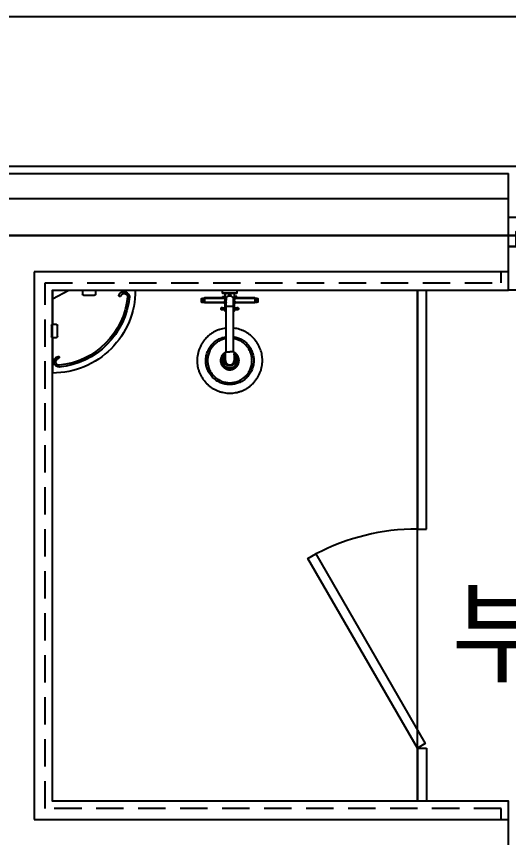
# Model space of a CAD drawing. Extents: x 11416736 to 11582377, y -14295679 to -14163266.
# Drawn here: x 11463300 to 11464649, y -14216433 to -14214183 of the extents above; entities that cross this region are included whole.
import ezdxf

# ---------------------------------------------------------------- set-up
doc = ezdxf.new("R2010")
doc.units = 0
doc.header["$LTSCALE"] = 50
doc.header["$MEASUREMENT"] = 0
doc.linetypes.add('HID', pattern=[2.3, 1.5, -0.8])
doc.linetypes.add('HIDDEN', pattern=[0.375, 0.25, -0.125])
for name, color, linetype in [('! 06 중심선', 11, 'CONTINUOUS'), ('! 07 유리', 153, 'CONTINUOUS'), ('! 10 계단', 9, 'CONTINUOUS'), ('! 16 HAT', 251, 'CONTINUOUS'), ('! 22 text 진한선', 7, 'CONTINUOUS'), ('! 32 스크린 75', 155, 'CONTINUOUS'), ('- 02 내력벽', 2, 'CONTINUOUS'), ('- 04 마감선 01', 125, 'CONTINUOUS'), ('- 06 마감선 03_방수', 8, 'HIDDEN'), ('WALL', 2, 'CONTINUOUS')]:
    doc.layers.add(name, color=color, linetype=linetype)
doc.styles.add('굴림', font='Gulim.ttf')

# ---------------------------------------------------------------- blocks, each defined once
blk = doc.blocks.new('A$C00EC6D5C')
at = {"layer": '! 16 HAT'}
for p, q in [((76.2, 251.5), (77.5, 251.5)), ((109.4, 263.6), (109.4, 262.1))]:
    blk.add_line(p, q, dxfattribs=at)
for points, degree in [([(69.7, 281), (69.7, 273.4)], 1), ([(109.5, 281), (69.7, 281)], 1), ([(69.7, 273.4), (109.5, 273.4)], 1), ([(70, 273.1), (86.8, 273.1)], 1), ([(76.7, 256.2), (76.7, 264.6), (76.7, 273.1)], 2), ([(87.1, 272.8), (87.1, 266)], 1), ([(87.1, 272.8), (92.1, 272.8)], 1), ([(92.1, 266), (92.1, 272.8)], 1), ([(102.5, 256.2), (102.5, 264.6), (102.5, 273.1)], 2), ([(102.5, 273.1), (102.5, 259.7)], 1), ([(109.5, 273.4), (109.5, 281)], 1), ([(12.1, 249), (12.1, 258.4)], 1), ([(14.8, 258.7), (12.4, 258.7)], 1), ([(12.4, 258.7), (12.4, 248.7)], 1), ([(12.4, 248.7), (14.8, 248.7)], 1), ([(14.8, 248.7), (14.8, 258.7)], 1), ([(14.9, 258.7), (20.1, 258.7)], 1), ([(20.1, 248.7), (14.9, 248.7)], 1), ([(15.1, 258.4), (15.1, 249)], 1), ([(20.1, 258.4), (15.1, 258.4)], 1), ([(15.1, 249), (20.1, 249)], 1), ([(15.4, 257.2), (15.4, 250.2)], 1), ([(15.4, 257.2), (20.1, 257.2)], 1), ([(15.4, 250.2), (20.1, 250.2)], 1), ([(20.1, 259.5), (20.1, 257.2)], 1), ([(76.7, 259.5), (20.1, 259.5)], 1), ([(20.1, 250.2), (20.1, 247.9)], 1), ([(20.1, 247.9), (75.5, 247.9)], 1), ([(20.1, 247.9, 0), (75.5, 247.9, 0)], 1), ([(20.8, 260.2), (39.4, 260.2), (58, 260.2), (76.7, 260.2)], 3), ([(29.3, 260.2), (20.8, 260.2)], 1), ([(20.8, 260.2, 0), (39.4, 260.2, 0), (58, 260.2, 0), (76.7, 260.2, 0)], 3), ([(29.3, 260.2), (76.7, 260.2)], 1), ([(76.7, 260.2), (29.3, 260.2)], 1), ([(76.7, 260.2, 0), (29.3, 260.2, 0)], 1), ([(76.7, 260.2), (29.3, 260.2)], 1), ([(29.3, 260.2, 0), (76.7, 260.2, 0)], 1), ([(69.8, 262.1), (69.8, 263.6)], 1), ([(69.8, 263.6), (76.7, 263.6)], 1), ([(69.8, 262.1), (76.7, 262.1)], 1), ([(72.7, 262.1), (72.7, 258.9)], 1), ([(72.7, 258.9), (76.7, 258.9)], 1), ([(76.7, 258.5), (72.9, 258.5)], 1), ([(75.5, 250.8), (77.8, 250.8)], 1), ([(75.5, 250.8), (75.5, 245)], 1), ([(77.2, 252.7), (77.2, 251.5)], 1), ([(79.7, 256.2), (79.7, 236.3)], 1), ([(86.9, 265.7), (86.9, 265.7)], 1), ([(87, 265.8), (87, 265.8)], 1), ([(87, 265.8), (87, 265.8)], 1), ([(87.6, 265.9), (87.8, 265.9)], 1), ([(88.6, 266.1), (88.8, 266.1)], 1), ([(90.4, 266.1), (90.6, 266.1)], 1), ([(91.4, 265.9), (91.6, 265.9)], 1), ([(92.2, 265.8), (92.2, 265.8)], 1), ([(92.2, 265.8), (92.2, 265.8)], 1), ([(92.3, 265.7), (92.3, 265.7)], 1), ([(92.3, 265.7), (92.3, 265.7)], 1), ([(99.4, 257.5), (99.5, 257.3)], 1), ([(99.5, 236.3), (99.5, 256.2)], 1), ([(102, 252.7), (99.5, 252.7)], 1), ([(101.4, 250.8), (103.7, 250.8)], 1), ([(103, 251.5), (101.6, 251.5)], 1), ([(101.6, 251.5), (103, 251.5)], 1), ([(102, 251.5), (102, 252.7)], 1), ([(109.4, 263.6), (102.5, 263.6)], 1), ([(109.4, 262.1), (102.5, 262.1)], 1), ([(149.9, 260.2), (102.5, 260.2)], 1), ([(102.5, 260.2), (121.2, 260.2), (139.8, 260.2), (158.5, 260.2)], 3), ([(102.5, 260.2), (149.9, 260.2)], 1), ([(149.9, 260.2, 0), (102.5, 260.2, 0)], 1), ([(159.2, 259.5), (102.5, 259.5)], 1), ([(159.2, 259.5, 0), (102.5, 259.5, 0)], 1), ([(103.7, 250.8), (103.7, 245)], 1), ([(103.7, 247.9), (159.2, 247.9)], 1), ([(159.2, 257.2, 0), (159.2, 259.5, 0)], 1), ([(159.2, 257.2), (159.2, 259.5)], 1), ([(159.2, 258.7), (164.4, 258.7)], 1), ([(164.1, 258.4), (159.2, 258.4)], 1), ([(163.8, 257.2), (159.2, 257.2)], 1), ([(159.2, 247.9, 0), (159.2, 250.2, 0)], 1), ([(159.2, 250.2), (163.8, 250.2)], 1), ([(159.2, 247.9), (159.2, 250.2)], 1), ([(159.2, 249), (164.1, 249)], 1), ([(164.4, 248.7), (159.2, 248.7)], 1), ([(163.8, 257.2, 0), (163.8, 250.2, 0)], 1), ([(163.8, 257.2), (163.8, 250.2)], 1), ([(164.1, 258.4, 0), (164.1, 249, 0)], 1), ([(164.1, 258.4), (164.1, 249)], 1), ([(164.4, 248.7, 0), (164.4, 258.7, 0)], 1), ([(166.8, 258.7), (164.4, 258.7)], 1), ([(164.4, 248.7), (164.4, 258.7)], 1), ([(166.8, 248.7), (164.4, 248.7)], 1), ([(166.8, 248.7, 0), (166.8, 258.7, 0)], 1), ([(166.8, 248.7), (166.8, 258.7)], 1), ([(167.1, 258.4, 0), (167.1, 249, 0)], 1), ([(167.1, 258.4), (167.1, 249)], 1), ([(67.7, 233.6), (67.7, 233.6)], 1), ([(67.7, 227.1), (67.7, 227.1)], 1), ([(79.7, 232.8), (67.8, 233.6)], 1), ([(67.8, 227.1, 0), (79.7, 227.9, 0)], 1), ([(67.8, 227.1), (79.7, 227.9)], 1), ([(67.8, 227.1, 0), (79.7, 227.9, 0)], 1), ([(79.7, 245), (75.5, 245)], 1), ([(79.7, 244.4), (76, 244.4)], 1), ([(76, 244.4), (79, 243.4)], 1), ([(77.2, 244), (77.2, 233)], 1), ([(77.2, 227.7), (77.2, 223.9)], 1), ([(79.7, 243.4), (79, 243.4)], 1), ([(79, 243.4), (79, 243.2)], 1), ([(79, 243.2), (79.7, 243.2)], 1), ([(79.7, 236.3), (79.7, 112.5, 0)], 1), ([(79.7, 236.3), (89.6, 236.3)], 1), ([(89.6, 236.3), (99.5, 236.3)], 1), ([(103.7, 245), (99.5, 245)], 1), ([(103.2, 244.4), (99.5, 244.4)], 1), ([(100.1, 243.4), (99.5, 243.4)], 1), ([(99.5, 243.2), (100.1, 243.2)], 1), ([(99.6, 243.1), (99.6, 243.1), (99.6, 243.1), (99.5, 243.1)], 3), ([(99.5, 243.1), (99.6, 243.1), (99.6, 243.1), (99.6, 243.1)], 3), ([(100, 243.1), (100, 243.1), (99.8, 243.1), (99.5, 243.1)], 3), ([(99.5, 112.5, 0), (99.5, 236.3)], 1), ([(111.4, 233.6), (99.5, 232.8)], 1), ([(99.5, 227.9), (111.4, 227.1)], 1), ([(99.6, 243.1), (99.9, 243.1), (100, 243.1), (100, 243.1)], 3), ([(100.1, 243.4), (103.2, 244.4)], 1), ([(100.1, 243.2), (100.1, 243.4)], 1), ([(102, 233), (102, 244)], 1), ([(102, 223.9), (102, 227.7)], 1), ([(111.5, 233.6), (111.5, 233.6)], 1), ([(111.5, 227.1), (111.5, 227.1)], 1), ([(149.9, 247.2), (158.5, 247.2)], 1), ([(77.2, 223.9), (79.7, 223.9)], 1), ([(77.7, 223.4), (79.7, 223.4)], 1), ([(99.5, 223.9), (102, 223.9)], 1), ([(99.5, 223.4), (101.5, 223.4)], 1), ([(70.7, 92.6, 0), (70.9, 92.5, 0)], 1), ([(70.7, 92.6), (70.9, 92.5)], 1), ([(70.7, 92.6, 0), (70.9, 92.5, 0)], 1), ([(70.9, 80.3, 0), (70.9, 96.9, 0)], 1), ([(70.9, 80.3), (70.9, 96.9)], 1), ([(75.7, 82.8, 0), (75.7, 94.5, 0)], 1), ([(75.7, 82.8), (75.7, 94.5)], 1), ([(77.5, 112.5, 0), (77.5, 88.6, 0)], 1), ([(77.5, 112.5), (77.5, 88.6)], 1), ([(101.3, 112.5), (89.4, 112.5)], 1), ([(101.3, 88.6, 0), (101.3, 112.5, 0)], 1), ([(101.3, 88.6), (101.3, 112.5)], 1), ([(103.1, 82.8, 0), (103.1, 94.5, 0)], 1), ([(103.1, 82.8), (103.1, 94.5)], 1), ([(107.9, 96.9, 0), (107.9, 80.3, 0)], 1), ([(107.9, 96.9), (107.9, 80.3)], 1), ([(107.9, 92.5, 0), (108.1, 92.6, 0)], 1), ([(107.9, 92.5), (108.1, 92.6)], 1), ([(107.9, 92.5, 0), (108.1, 92.6, 0)], 1), ([(70.9, 84.8, 0), (70.7, 84.7, 0)], 1), ([(70.9, 84.8), (70.7, 84.7)], 1), ([(70.9, 84.8, 0), (70.7, 84.7, 0)], 1), ([(108.1, 84.7, 0), (107.9, 84.8, 0)], 1), ([(108.1, 84.7), (107.9, 84.8)], 1), ([(108.1, 84.7, 0), (107.9, 84.8, 0)], 1)]:
    blk.add_open_spline(points, degree=degree, dxfattribs=at)
for points, weights in [([(69.7, 273.4), (69.7, 273.1), (70, 273.1)], [1, 0.715171427276, 1]), ([(86.9, 273.1), (87.1, 273), (87.1, 272.8)], [1, 0.772711861116, 1]), ([(92.1, 272.8), (92.1, 273), (92.3, 273.1)], [1, 0.744065077772, 1]), ([(109.2, 273.1), (109.5, 273.1), (109.5, 273.4)], [1, 0.71521702093, 1]), ([(12.4, 258.7), (12.1, 258.7), (12.1, 258.4)], [1, 0.707642349066, 1]), ([(12.1, 249), (12.1, 248.7), (12.4, 248.7)], [1, 0.707283339165, 1]), ([(14.8, 258.7), (15.1, 258.7), (15.1, 258.4)], [1, 0.714280884241, 1]), ([(15.1, 249), (15.1, 248.7), (14.8, 248.7)], [1, 0.716998220434, 1]), ([(20.8, 260.2), (20.1, 260.2), (20.1, 259.5)], [1, 0.707285447242, 1]), ([(20.2, 253.7), (20.2, 255.4), (20.1, 257.2)], [1, 0.999688172474, 1]), ([(20.1, 250.2), (20.2, 252), (20.2, 253.7)], [1, 0.999688172515, 1]), ([(72.7, 258.9), (72.7, 258.6), (72.9, 258.5)], [1, 0.837560668092, 1]), ([(72.9, 258.5), (74.8, 257.8), (76.7, 257.2)], [1, 0.99841649626, 0.998621653531]), ([(76.2, 251.5), (75.5, 251.5), (75.5, 250.8)], [1, 0.707343960546, 1]), ([(79.7, 247.9), (76.7, 251.5), (76.7, 256.2)], [1, 0.940539767269, 1]), ([(77.2, 252.7), (77.2, 252.6), (77.2, 252.5)], [1, 0.99043286645, 1]), ([(87.1, 266), (87.1, 265.8), (86.9, 265.7)], [1, 0.798057064978, 1]), ([(87.1, 266), (89.6, 266.8), (92.1, 266)], [1, 0.953410444621, 1]), ([(99.5, 256.2), (99.5, 266.1), (89.6, 266.1)], [1, 0.707106980294, 1]), ([(92.2, 265.8), (92.1, 265.9), (92.1, 266)], [1, 0.896689367163, 1]), ([(92.3, 265.7), (92.1, 265.8), (92.1, 266)], [1, 0.797475949433, 1]), ([(99.1, 259.7), (99, 259.7), (98.9, 259.7)], [1, 0.925009884541, 1]), ([(99.1, 259.7), (100.3, 256.9), (99.5, 253.9)], [1, 0.9443407356, 1]), ([(99.1, 258.9), (99.2, 258.8), (99.2, 258.7)], [1, 0.999893829597, 1]), ([(99.5, 247.9), (102.5, 251.5), (102.5, 256.2)], [1, 0.940539767269, 1]), ([(102, 252.7), (101.3, 250), (99.5, 247.9)], [1, 0.977972354249, 1]), ([(102, 252.5), (102, 252.6), (101.9, 252.7)], [1, 0.988148501761, 1]), ([(103.7, 250.8), (103.7, 251.5), (103, 251.5)], [1, 0.707106781186, 1]), ([(158.8, 260.1), (158.7, 260.2), (158.5, 260.2)], [1, 0.963590472414, 1]), ([(158.8, 260.1), (158.7, 260.2), (158.5, 260.2)], [1, 0.963590397564, 1]), ([(158.5, 247.2), (159.2, 247.2), (159.2, 247.9)], [1, 0.70728540474, 1]), ([(159, 260), (158.9, 260), (158.8, 260.1)], [1, 0.993540974966, 1]), ([(159.2, 259.5), (159.2, 259.8), (158.8, 260.1)], [1, 0.870635026101, 1]), ([(159.2, 259.6), (159.1, 259.8), (159, 260)], [1, 0.951076685987, 1]), ([(159.2, 257.2), (159.1, 255.4), (159.1, 253.7)], [1, 0.99968819273, 1]), ([(159.1, 253.7), (159.1, 252), (159.2, 250.2)], [1, 0.99968819273, 1]), ([(159.2, 259.5), (159.2, 259.5), (159.2, 259.6)], [1, 0.99631739226, 1]), ([(164.4, 258.7), (164.1, 258.7), (164.1, 258.4)], [1, 0.71396016074, 1]), ([(164.1, 249), (164.1, 248.7), (164.4, 248.7)], [1, 0.71830572668, 1]), ([(167.1, 258.4), (167.1, 258.7), (166.8, 258.7)], [1, 0.707277557976, 1]), ([(166.8, 248.7), (167.1, 248.7), (167.1, 249)], [1, 0.707343997022, 1]), ([(75.5, 245), (75.5, 244.5), (76, 244.4)], [1, 0.802330230137, 1]), ([(79, 243.2), (79, 243.1), (79.2, 243.1)], [1, 0.707174253057, 1]), ([(100, 243.1), (100.1, 243.1), (100.1, 243.2)], [1, 0.707106781187, 1]), ([(100, 243.1), (100.1, 243.1), (100.1, 243.2)], [1, 0.707809626254, 1]), ([(100, 243.1), (100.1, 243.1), (100.1, 243.2)], [1, 0.707234314256, 1]), ([(103.2, 244.4), (103.7, 244.5), (103.7, 245)], [1, 0.802374313725, 1]), ([(77.2, 223.9), (77.2, 223.4), (77.7, 223.4)], [1, 0.707353688037, 1]), ([(0, 88.6), (0, 166.8), (77.5, 177.2)], [1, 0.752773770474, 1]), ([(77.5, 153.4), (24.3, 145.4), (23.5, 88.6)], [1, 0.768408053225, 1]), ([(28.5, 88.6), (28.5, 138.6), (77.5, 148.4)], [1, 0.773222191329, 1]), ([(64.1, 88.6), (64.1, 103.8), (77.5, 111)], [1, 0.85750668117, 1]), ([(68, 88.6), (68, 100.1), (77.5, 106.5)], [1, 0.881917034313, 1]), ([(70.9, 93.4), (70.3, 91), (70.3, 88.6)], [1, 0.992156741649, 1]), ([(70.9, 96.9), (73.1, 101.9), (77.5, 105)], [1, 0.966558690862, 1]), ([(75.7, 94.5), (74.5, 91.7), (74.5, 88.6)], [1, 0.979795897113, 1]), ([(77.5, 97.6), (76.4, 96.1), (75.7, 94.5)], [1, 0.992761528732, 1]), ([(101.3, 105), (105.7, 101.9), (107.9, 96.9)], [1, 0.966558723935, 1]), ([(103.1, 94.5), (102.4, 96.1), (101.3, 97.6)], [1, 0.992761544221, 1]), ([(103.1, 82.8), (105.6, 88.6), (103.1, 94.5)], [1, 0.92, 1]), ([(107.9, 83.9), (109.1, 88.6), (107.9, 93.4)], [1, 0.96875, 1]), ([(70.3, 89.2), (70.8, 89.2), (70.9, 88.7)], [1, 0.773671620612, 1]), ([(70.3, 88.6), (70.3, 86.2), (70.9, 83.9)], [1, 0.992156741649, 1]), ([(70.9, 88.5), (70.8, 88), (70.3, 88)], [1, 0.773669369549, 1]), ([(74.5, 88.6), (74.5, 85.6), (75.7, 82.8)], [1, 0.979795897113, 1]), ([(101.3, 88.6), (101.3, 76.7), (89.4, 76.7)], [1, 0.707106980294, 1]), ([(107.9, 88.7), (108, 89.2), (108.5, 89.2)], [1, 0.773783360198, 1]), ([(108.5, 88), (108, 88), (107.9, 88.5)], [1, 0.773781109645, 1])]:
    blk.add_rational_spline(points, weights, degree=2, dxfattribs=at)
for points, knots in [([(92.4, 273.1), (93.1, 273.1), (94.6, 273.1), (97.3, 273.1), (100.2, 273.1), (103.2, 273.1), (105.7, 273.1), (107.4, 273.1), (108.3, 273.1), (108.8, 273.1), (109, 273.1), (109.2, 273.1), (109, 273.1), (108.8, 273.1), (108.3, 273.1), (107.7, 273.1), (106.9, 273.1), (105.9, 273.1), (104.7, 273.1), (103.4, 273.1), (101.9, 273.1), (100.3, 273.1), (98.6, 273.1), (96.8, 273.1), (95.1, 273.1), (92.6, 273.1), (89.6, 273.1), (86, 273.1), (82.4, 273.1), (79, 273.1), (75.9, 273.1), (73.5, 273.1), (71.6, 273.1), (70.5, 273.1), (70, 273.1)], [0, 0, 0, 0, 2.270137, 4.470052, 8.023345, 11.130606, 13.659557, 15.510303, 16.113916, 16.548832, 16.812007, 16.900401, 16.988817, 17.252013, 17.686943, 18.290561, 19.125414, 20.141286, 21.326705, 22.670204, 24.159299, 25.777454, 27.507121, 29.330749, 31.09074, 32.900043, 36.600817, 40.30155, 43.870813, 47.424183, 50.531467, 53.060262, 54.910999, 56.300803, 56.300803, 56.300803, 56.300803]), ([(158.5, 260.2), (158.5, 260.2), (157.6, 260.2), (154.2, 260.2), (151.2, 260.2), (149.9, 260.2)], [0, 0, 0, 0, 13.652681, 27.21404, 34.891963, 34.891963, 34.891963, 34.891963]), ([(75.5, 247.2), (71.4, 247.2), (59.9, 247.2), (45.5, 247.2), (33.1, 247.2), (26.8, 247.2), (23.2, 247.2), (21.6, 247.2), (21.2, 247.2), (20.9, 247.2), (20.8, 247.2), (20.9, 247.2), (21, 247.2), (21.3, 247.2), (21.6, 247.2), (22, 247.2), (22.6, 247.2), (23.2, 247.2), (23.8, 247.2), (24.6, 247.2), (25.5, 247.2), (26.2, 247.2), (26.8, 247.2), (27.4, 247.2), (28, 247.2), (28.6, 247.2), (29.1, 247.2), (29.3, 247.2)], [83.501416, 83.501416, 83.501416, 83.501416, 95.820014, 118.302602, 126.95821, 133.32498, 137.259633, 137.844887, 138.26394, 138.515974, 138.600169, 138.654068, 138.815491, 139.084016, 139.355444, 139.810392, 140.368155, 141.028593, 141.591133, 142.429829, 143.368722, 144.173105, 144.6344, 145.276637, 145.778503, 146.47429, 147.20019, 147.20019, 147.20019, 147.20019]), ([(67.7, 233.6), (67.5, 233.6), (66.9, 233.4), (66.3, 232.7), (65.9, 231.6), (65.8, 230.3), (65.9, 229.1), (66.3, 228), (66.9, 227.3), (67.5, 227.1), (67.7, 227.1)], [0, 0, 0, 0, 0.756236, 1.692497, 2.851256, 4.168893, 5.454337, 6.600012, 7.527948, 8.293839, 8.293839, 8.293839, 8.293839]), ([(68.9, 230.3), (68.9, 230.3), (68.9, 230.3), (68.9, 229.8), (68.8, 228.9), (68.3, 228), (67.9, 227.5), (67.5, 227.3), (66.9, 227.4), (66.5, 227.9), (66.1, 228.7), (65.9, 229.8), (65.9, 231.2), (66.2, 232.2), (66.5, 232.9), (66.9, 233.2), (67.2, 233.4), (67.6, 233.3), (68, 233.1), (68.4, 232.6), (68.8, 231.7), (68.9, 230.8), (68.9, 230.3)], [0, 0, 0, 0, 0.444496, 0.888993, 1.777985, 2.531945, 3.110157, 3.589684, 4.083913, 4.672453, 5.402729, 6.723242, 8.192649, 9.462786, 9.992475, 10.441669, 10.8282, 11.191071, 11.586709, 12.049265, 13.214853, 14.62915, 14.62915, 14.62915, 14.62915]), ([(69.3, 230.3), (69.3, 230.8), (69.2, 231.6), (68.8, 232.7), (68.3, 233.4), (67.9, 233.6), (67.7, 233.6)], [0, 0, 0, 0, 1.143108, 2.315316, 3.483602, 4.559224, 4.559224, 4.559224, 4.559224]), ([(67.7, 227.1), (67.9, 227.1), (68.3, 227.3), (68.9, 228), (69.2, 229.1), (69.3, 229.9), (69.3, 230.3)], [0, 0, 0, 0, 1.081255, 2.254231, 3.421506, 4.5598, 4.5598, 4.5598, 4.5598]), ([(158.5, 247.2), (156.7, 247.2), (150, 247.2), (135.8, 247.2), (119.3, 247.2), (107.8, 247.2), (103.7, 247.2)], [0, 0, 0, 0, 5.275005, 20.297377, 42.779988, 55.168683, 55.168683, 55.168683, 55.168683]), ([(158.5, 247.2, 0), (156.7, 247.2, 0), (150, 247.2, 0), (135.8, 247.2, 0), (119.3, 247.2, 0), (107.8, 247.2, 0), (103.7, 247.2, 0)], [0, 0, 0, 0, 5.275005, 20.297377, 42.779988, 55.168683, 55.168683, 55.168683, 55.168683]), ([(111.5, 233.6), (111.2, 233.6), (110.8, 233.3), (110.3, 232.6), (110, 231.5), (109.9, 230.3), (110, 229.2), (110.3, 228.1), (110.8, 227.4), (111.2, 227.1), (111.5, 227.1)], [0, 0, 0, 0, 0.664222, 1.572973, 2.644775, 3.905366, 5.17108, 6.246215, 7.110614, 7.810838, 7.810838, 7.810838, 7.810838]), ([(113.3, 230.3), (113.3, 230.3), (113.3, 230.3), (113.3, 229.8), (113.2, 228.9), (112.8, 228), (112.4, 227.5), (111.9, 227.3), (111.3, 227.4), (110.9, 227.9), (110.5, 228.7), (110.3, 229.8), (110.3, 231.2), (110.6, 232.2), (111, 232.9), (111.3, 233.2), (111.6, 233.4), (112, 233.3), (112.4, 233.1), (112.8, 232.6), (113.2, 231.7), (113.3, 230.8), (113.3, 230.3)], [0, 0, 0, 0, 0.444496, 0.888993, 1.777985, 2.531945, 3.110157, 3.589684, 4.083913, 4.672453, 5.402729, 6.723242, 8.192649, 9.462786, 9.992475, 10.441669, 10.8282, 11.191071, 11.586709, 12.049265, 13.214853, 14.62915, 14.62915, 14.62915, 14.62915]), ([(113.3, 230.3), (113.3, 230.6), (113.3, 231), (113.2, 231.8), (112.9, 232.7), (112.3, 233.4), (111.7, 233.6), (111.5, 233.6)], [0, 0, 0, 0, 0.641607, 1.310398, 2.454263, 3.379821, 4.146738, 4.146738, 4.146738, 4.146738]), ([(111.5, 227.1), (111.6, 227.1), (111.9, 227.1), (112.4, 227.4), (112.9, 228), (113.2, 229.1), (113.3, 229.9), (113.3, 230.3)], [0, 0, 0, 0, 0.363643, 0.756281, 1.692572, 2.843975, 4.146798, 4.146798, 4.146798, 4.146798]), ([(79.7, 223.4), (79.3, 223.4), (78.1, 223.4), (77.7, 223.4), (77.7, 223.4)], [0, 0, 0, 0, 2.241427, 7.019875, 7.019875, 7.019875, 7.019875]), ([(77.5, 112.5), (77.5, 112.5), (78.7, 112.5), (83.2, 112.5), (86.2, 112.5), (89.4, 112.5)], [0, 0, 0, 0, 8.057434, 8.057434, 16.114871, 16.114871, 16.114871, 16.114871])]:
    blk.add_open_spline(points, degree=3, knots=knots, dxfattribs=at)
for points, weights, knots in [([(20.1, 247.9), (20.1, 247.6), (20.3, 247.4), (20.5, 247.2), (20.8, 247.2)], [1, 0.923871449689, 1, 0.923871449688, 1], [0, 0, 0, 0.546259, 0.546259, 1.092519, 1.092519, 1.092519]), ([(89.6, 266.1), (85.5, 266.1), (82.6, 263.2), (79.7, 260.3), (79.7, 256.2)], [1, 0.923879459124, 1, 0.923879459124, 1], [15.707958, 15.707958, 15.707958, 23.511568, 23.511568, 31.315178, 31.315178, 31.315178]), ([(101.5, 223.4), (101.7, 223.4), (101.9, 223.5), (102, 223.7), (102, 223.9)], [1, 0.923878904566, 1, 0.923878904566, 1], [0, 0, 0, 0.3901864, 0.3901864, 0.7803729, 0.7803729, 0.7803729]), ([(101.3, 177.2), (186.1, 165.8), (178.5, 80.7), (170.8, -4.5), (85.4, -0.7), (0, 3.1), (0, 88.6)], [1, 0.722690351678, 1, 0.722690351678, 1, 0.722690351678, 1], [0, 0, 0, 111.709061, 111.709061, 223.418122, 223.418122, 335.127183, 335.127183, 335.127183]), ([(23.5, 88.6), (23.5, 26.6), (85.4, 22.8), (147.3, 19.1), (154.8, 80.7), (162.3, 142.2), (101.3, 153.4)], [1, 0.728214537635, 1, 0.728214537635, 1, 0.728214537635, 1], [0, 0, 0, 81.517797, 81.517797, 163.035595, 163.035595, 244.553392, 244.553392, 244.553392]), ([(101.3, 148.4), (157.3, 137.2), (149.8, 80.6), (142.3, 24.1), (85.4, 27.9), (28.5, 31.6), (28.5, 88.6)], [1, 0.729938462493, 1, 0.729938462493, 1, 0.729938462493, 1], [0, 0, 0, 75.097052, 75.097052, 150.194104, 150.194104, 225.291157, 225.291157, 225.291157]), ([(101.3, 111), (120.3, 100.9), (113.4, 80.5), (106.5, 60.1), (85.3, 63.6), (64.1, 67.1), (64.1, 88.6)], [1, 0.762415052233, 1, 0.762415052233, 1, 0.762415052233, 1], [0, 0, 0, 29.304263, 29.304263, 58.608527, 58.608527, 87.91279, 87.91279, 87.91279]), ([(101.3, 106.5), (116, 96.7), (109.2, 80.4), (102.5, 64.1), (85.2, 67.6), (68, 71), (68, 88.6)], [1, 0.773008583091, 1, 0.773008583091, 1, 0.773008583091, 1], [0, 0, 0, 24.256169, 24.256169, 48.512339, 48.512339, 72.768508, 72.768508, 72.768508]), ([(107.9, 80.3), (102.5, 68.4), (89.4, 68.4), (76.3, 68.4), (70.9, 80.3)], [1, 0.83985502989, 1, 0.83985502989, 1], [0, 0, 0, 19.242016, 19.242016, 38.484032, 38.484032, 38.484032]), ([(75.7, 82.8), (79.6, 73.7), (89.4, 73.7), (99.3, 73.7), (103.1, 82.8)], [1, 0.834241679265, 1, 0.834241679265, 1], [0, 0, 0, 14.39437, 14.39437, 28.788741, 28.788741, 28.788741]), ([(89.4, 76.7), (84.5, 76.7), (81, 80.2), (77.5, 83.7), (77.5, 88.6)], [1, 0.923879459124, 1, 0.923879459124, 1], [15.707958, 15.707958, 15.707958, 23.511568, 23.511568, 31.315178, 31.315178, 31.315178])]:
    blk.add_rational_spline(points, weights, degree=2, knots=knots, dxfattribs=at)
blk = doc.blocks.new('A$C46CC2FBD')
at = {"layer": '! 16 HAT'}
for p, q in [((0, 227), (93.9, 227)), ((23.4, 227), (0, 182.3)), ((0, 227), (0, 0)), ((93.9, 216.4), (93.9, 227)), ((96.9, 230), (127.1, 230)), ((130.1, 227), (130.1, 216.4)), ((130.1, 227), (227, 227)), ((204.8, 227), (202.1, 221.9)), ((127.1, 213.4), (96.9, 213.4)), ((0, 144.6), (10.6, 144.6)), ((13.6, 141.6), (13.6, 111.5)), ((10.6, 108.5), (0, 108.5))]:
    blk.add_line(p, q, dxfattribs=at)
for centre, radius, start, end in [((0, 227), 227, 270, 0), ((96.9, 227), 3, 90, 180), ((127.1, 227), 3, 0, 90), ((-3, 230), 210, 275.8008, 354.1539), ((-3, 230), 215, 275.7989, 354.2294), ((96.9, 216.4), 3, 180, 270), ((127.1, 216.4), 3, 270, 0), ((196.2, 208.4), 14.7, 353.3526, 168.8856), ((184.3, 211), 2.5, 167.7315, 347.7315), ((196.2, 208.4), 9.69, 354.5066, 167.7315), ((10.6, 141.6), 3, 0, 90), ((10.6, 111.5), 3, 270, 0), ((18.7, 30.8), 14.7, 106.9133, 282.4463), ((18.7, 30.8), 9.69, 108.0673, 281.2923), ((14.9, 42.4), 2.5, 288.0673, 108.0673)]:
    blk.add_arc(centre, radius, start, end, dxfattribs=at)

msp = doc.modelspace()

# ---------------------------------------------------------------- linework, layer by layer
at = {"layer": '! 06 중심선'}
for p, q in [((11459048.9, -14214183.5), (11467611.9, -14214183.5)), ((11467611.9, -14214783.5), (11462448.9, -14214783.5))]:
    msp.add_line(p, q, dxfattribs=at)
at = {"layer": '! 06 중심선', "ltscale": 30}
msp.add_line((11462448.9, -14214783.5), (11466148.9, -14214783.5), dxfattribs=at)
at = {"layer": '! 07 유리', "ltscale": 2}
for p, q in [((11464398.9, -14214933.5), (11464398.9, -14215588.5)), ((11464423.9, -14215588.5), (11464423.9, -14214933.5)), ((11464398.9, -14215588.5), (11464423.9, -14215588.5)), ((11464398.9, -14216188.5), (11464423.9, -14216188.5)), ((11464398.9, -14216188.5), (11464398.9, -14216333.5)), ((11464423.9, -14216188.5), (11464423.9, -14216333.5))]:
    msp.add_line(p, q, dxfattribs=at)
msp.add_lwpolyline([(11464120.5, -14215656.3), (11464420.5, -14216176), (11464398.9, -14216188.5), (11464098.9, -14215668.8)], close=True, dxfattribs=at)
at = {"layer": '! 07 유리'}
msp.add_arc((11464398.9, -14216188.5), 600.5, 90, 117.6141, dxfattribs=at)
at = {"layer": '! 10 계단'}
msp.add_line((11464398.9, -14216333.5), (11464398.9, -14214933.5), dxfattribs=at)
at = {"layer": '! 32 스크린 75'}
msp.add_lwpolyline([(11464648.9, -14214758.5), (11464648.9, -14214733.5), (11464688.9, -14214733.5), (11464688.9, -14214773.5), (11464668.9, -14214773.5), (11464668.9, -14214813.5), (11464648.9, -14214813.5), (11464648.9, -14214788.5)], dxfattribs=at)
msp.add_lwpolyline([(11464648.9, -14214813.5), (11464693.9, -14214813.5), (11464693.9, -14214871), (11464673.9, -14214871), (11464673.9, -14214912), (11464693.9, -14214912), (11464693.9, -14214933.5), (11464648.9, -14214933.5)], close=True, dxfattribs=at)
at = {"layer": '- 02 내력벽', "ltscale": 30}
for p, q in [((11464648.9, -14214683.5), (11462548.9, -14214683.5)), ((11464648.9, -14214883.5), (11463348.9, -14214883.5)), ((11463348.9, -14214883.5), (11463348.9, -14216383.5)), ((11463348.9, -14216383.5), (11464648.9, -14216383.5))]:
    msp.add_line(p, q, dxfattribs=at)
at = {"layer": '- 02 내력벽'}
for p, q in [((11464648.9, -14214883.5), (11464648.9, -14214683.5)), ((11464648.9, -14216483.5), (11464648.9, -14216383.5))]:
    msp.add_line(p, q, dxfattribs=at)
at = {"layer": '- 04 마감선 01'}
for p, q in [((11462638.9, -14214593.5), (11464668.9, -14214593.5)), ((11462618.9, -14214613.5), (11464648.9, -14214613.5)), ((11464648.9, -14214683.5), (11464648.9, -14214613.5))]:
    msp.add_line(p, q, dxfattribs=at)
at = {"layer": '- 04 마감선 01', "ltscale": 30}
msp.add_lwpolyline([(11464648.9, -14216383.5), (11464648.9, -14216333.5), (11463398.9, -14216333.5), (11463398.9, -14214933.5), (11464648.9, -14214933.5), (11464648.9, -14214883.5)], dxfattribs=at)
at = {"layer": '- 06 마감선 03_방수', "linetype": 'HID'}
msp.add_lwpolyline([(11464628.9, -14216383.5), (11464628.9, -14216353.5), (11463378.9, -14216353.5), (11463378.9, -14214913.5), (11464628.9, -14214913.5), (11464628.9, -14214883.5)], dxfattribs=at)

# ---------------------------------------------------------------- block references
at = {"layer": 'WALL', "ltscale": 30, "extrusion": (0, 0, -1), "zscale": -1, "rotation": 270}
msp.add_blockref('A$C46CC2FBD', (-11463625.9, -14214933.5), dxfattribs=at)
at = {"layer": 'WALL', "ltscale": 30, "extrusion": (0, 0, -1), "zscale": -1}
msp.add_blockref('A$C00EC6D5C', (-11463974.2, -14215214.9), dxfattribs=at)

# ---------------------------------------------------------------- texts
at = {"layer": '! 22 text 진한선', "linetype": 'Continuous', "style": '굴림'}
msp.add_text('부부욕실', height=225, dxfattribs=at).set_placement((11464491.2, -14215983.7))

doc.saveas('drawing.dxf')
